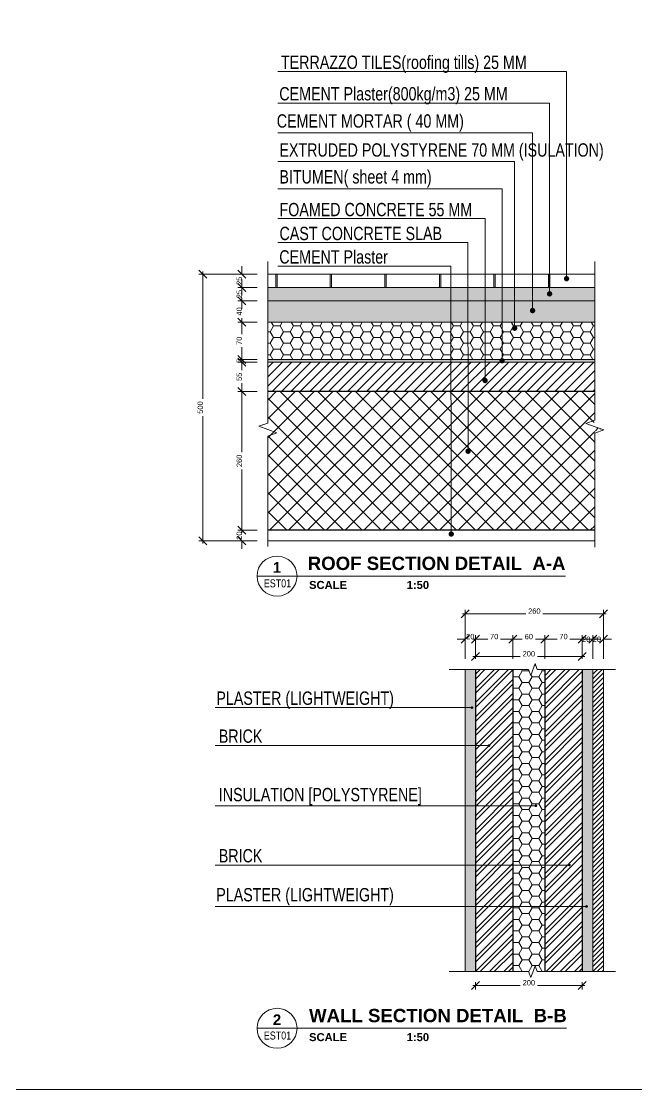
# Model space of a CAD drawing. Header units: millimetres. Extents: x -9083 to 924194, y -232449 to 321637.
# Drawn here: x 23534 to 35065, y -158510 to -138496 of the extents above; entities that cross this region are included whole.
import ezdxf
from ezdxf.enums import TextEntityAlignment as Align

# ---------------------------------------------------------------- set-up
doc = ezdxf.new("R2010")
doc.units = ezdxf.units.MM
doc.header["$LTSCALE"] = 400
doc.header["$MEASUREMENT"] = 0
doc.header["$PDMODE"] = 3
doc.layers.get('0').update_dxf_attribs({"lineweight": 0, "true_color": 0xff1414})
doc.layers.get('Defpoints').update_dxf_attribs({"color": 8, "lineweight": 5})
for name, color, linetype, lineweight in [('DETAILS DIMENSION', 15, 'Continuous', 5), ('FINISH', 3, 'Continuous', 9), ('GENERAL TEXT', 4, 'Continuous', 5), ('HATCH', 15, 'Continuous', 0), ('LEVELS', 251, 'Continuous', 5), ('REFER TILTLE 100', 7, 'Continuous', 5), ('TEXT DRAWING TITLE', 7, 'Continuous', 5), ('WALL PROPOSED', 255, 'Continuous', 30)]:
    doc.layers.add(name, color=color, linetype=linetype, lineweight=lineweight)
doc.styles.add('arial', font='arial.ttf', dxfattribs={"width": 0.8, "height": 2.2})
doc.styles.add('ARIAL-TITLE', font='arialbd.ttf')
doc.styles.add('asif', font='arial.ttf')
doc.styles.get("Standard").update_dxf_attribs({"font": 'GOTHIC.TTF', "height": 220})
doc.dimstyles.new('DETAILS DIMENSION', dxfattribs={"dimtxt": 100, "dimasz": 150, "dimexe": 75, "dimexo": 200, "dimgap": 50, "dimtad": 0, "dimdec": 0, "dimlfac": 0.1, "dimzin": 0, "dimdsep": 46, "dimtxsty": 'asif', "dimblk": 'OBLIQUE', "dimcen": 200, "dimdle": 50, "dimclrd": 181, "dimclre": 146, "dimclrt": 1, "dimadec": 0, "dimazin": 0, "dimtfac": 0.5, "dimtdec": 0, "dimtix": 1, "dimtofl": 0, "dimtmove": 2, "dimatfit": 2, "dimfxl": 100, "dimtvp": 0.5, "dimtolj": 1, "dimtzin": 0, "dimlwd": -1, "dimlwe": -1, "dimarcsym": 0})

# ---------------------------------------------------------------- blocks, each defined once
blk = doc.blocks.new('_Oblique')
at = {"color": 0, "linetype": 'ByBlock', "lineweight": -2}
blk.add_line((-0.5, -0.5), (0.5, 0.5), dxfattribs=at)
blk = doc.blocks.new('*D88')
at = {"layer": 'Defpoints', "color": 0, "transparency": 16777216}
for p in [(32045, -150073), (31850, -150640), (32045, -150640)]:
    blk.add_point(p, dxfattribs=at)
at = {"layer": 'DETAILS DIMENSION', "color": 181, "transparency": 16777216}
for p, q in [((31850, -150073), (31700, -150073)), ((32045, -150073), (32195, -150073))]:
    blk.add_line(p, q, dxfattribs=at)
at = {"layer": 'DETAILS DIMENSION', "color": 146, "transparency": 16777216}
for p, q in [((31850, -150440), (31850, -149998)), ((32045, -150440), (32045, -149998))]:
    blk.add_line(p, q, dxfattribs=at)
at = {"layer": 'DETAILS DIMENSION', "color": 181, "transparency": 16777216, "xscale": 150, "yscale": 150, "zscale": 150}
blk.add_blockref('_Oblique', (31850, -150073), dxfattribs=at)
at = {"layer": 'DETAILS DIMENSION', "color": 181, "transparency": 16777216, "xscale": 150, "yscale": 150, "zscale": 150, "rotation": 180}
blk.add_blockref('_Oblique', (32045, -150073), dxfattribs=at)
at = {"layer": 'DETAILS DIMENSION', "color": 1, "transparency": 16777216, "insert": (31948, -150022), "char_height": 100, "attachment_point": 5, "style": 'asif'}
blk.add_mtext('\\A1;20', dxfattribs=at)
blk = doc.blocks.new('*D89')
at = {"layer": 'Defpoints', "color": 0, "transparency": 16777216}
for p in [(34245, -150073), (34045, -150640), (34245, -150640)]:
    blk.add_point(p, dxfattribs=at)
at = {"layer": 'DETAILS DIMENSION', "color": 181, "transparency": 16777216}
for p, q in [((34045, -150073), (33895, -150073)), ((34245, -150073), (34395, -150073))]:
    blk.add_line(p, q, dxfattribs=at)
at = {"layer": 'DETAILS DIMENSION', "color": 146, "transparency": 16777216}
for p, q in [((34045, -150440), (34045, -149998)), ((34245, -150440), (34245, -149998))]:
    blk.add_line(p, q, dxfattribs=at)
at = {"layer": 'DETAILS DIMENSION', "color": 181, "transparency": 16777216, "xscale": 150, "yscale": 150, "zscale": 150}
blk.add_blockref('_Oblique', (34045, -150073), dxfattribs=at)
at = {"layer": 'DETAILS DIMENSION', "color": 181, "transparency": 16777216, "xscale": 150, "yscale": 150, "zscale": 150, "rotation": 180}
blk.add_blockref('_Oblique', (34245, -150073), dxfattribs=at)
at = {"layer": 'DETAILS DIMENSION', "color": 1, "transparency": 16777216, "insert": (34120, -150073), "char_height": 100, "attachment_point": 5, "style": 'asif'}
blk.add_mtext('\\A1;20', dxfattribs=at)
blk = doc.blocks.new('*D90')
at = {"layer": 'Defpoints', "color": 0, "transparency": 16777216}
for p in [(34445, -149597), (31850, -150640), (34445, -150640)]:
    blk.add_point(p, dxfattribs=at)
at = {"layer": 'DETAILS DIMENSION', "color": 181, "transparency": 16777216}
for p, q in [((31800, -149597), (32986, -149597)), ((34495, -149597), (33309, -149597))]:
    blk.add_line(p, q, dxfattribs=at)
at = {"layer": 'DETAILS DIMENSION', "color": 146, "transparency": 16777216}
for p, q in [((31850, -150440), (31850, -149522)), ((34445, -150440), (34445, -149522))]:
    blk.add_line(p, q, dxfattribs=at)
at = {"layer": 'DETAILS DIMENSION', "color": 181, "transparency": 16777216, "xscale": 150, "yscale": 150, "zscale": 150, "rotation": 180}
blk.add_blockref('_Oblique', (31850, -149597), dxfattribs=at)
at = {"layer": 'DETAILS DIMENSION', "color": 181, "transparency": 16777216, "xscale": 150, "yscale": 150, "zscale": 150}
blk.add_blockref('_Oblique', (34445, -149597), dxfattribs=at)
at = {"layer": 'DETAILS DIMENSION', "color": 1, "transparency": 16777216, "insert": (33148, -149546), "char_height": 100, "attachment_point": 5, "style": 'asif'}
blk.add_mtext('\\A1;260', dxfattribs=at)
blk = doc.blocks.new('*D91')
at = {"layer": 'Defpoints', "color": 0, "transparency": 16777216}
for p in [(32045, -150396), (32045, -150640), (34045, -150640)]:
    blk.add_point(p, dxfattribs=at)
at = {"layer": 'DETAILS DIMENSION', "color": 181, "transparency": 16777216}
for p, q in [((31995, -150396), (32884, -150396)), ((34095, -150396), (33206, -150396))]:
    blk.add_line(p, q, dxfattribs=at)
at = {"layer": 'DETAILS DIMENSION', "color": 146, "transparency": 16777216}
for p, q in [((32045, -150440), (32045, -150321)), ((34045, -150440), (34045, -150321))]:
    blk.add_line(p, q, dxfattribs=at)
at = {"layer": 'DETAILS DIMENSION', "color": 181, "transparency": 16777216, "xscale": 150, "yscale": 150, "zscale": 150, "rotation": 180}
blk.add_blockref('_Oblique', (32045, -150396), dxfattribs=at)
at = {"layer": 'DETAILS DIMENSION', "color": 181, "transparency": 16777216, "xscale": 150, "yscale": 150, "zscale": 150}
blk.add_blockref('_Oblique', (34045, -150396), dxfattribs=at)
at = {"layer": 'DETAILS DIMENSION', "color": 1, "transparency": 16777216, "insert": (33045, -150345), "char_height": 100, "attachment_point": 5, "style": 'asif'}
blk.add_mtext('\\A1;200', dxfattribs=at)
blk = doc.blocks.new('*D92')
at = {"layer": 'Defpoints', "color": 0, "transparency": 16777216}
for p in [(32045, -156299), (34045, -156299), (32045, -156559)]:
    blk.add_point(p, dxfattribs=at)
at = {"layer": 'DETAILS DIMENSION', "color": 146, "transparency": 16777216}
for p, q in [((32045, -156499), (32045, -156634)), ((34045, -156499), (34045, -156634))]:
    blk.add_line(p, q, dxfattribs=at)
at = {"layer": 'DETAILS DIMENSION', "color": 181, "transparency": 16777216}
for p, q in [((31995, -156559), (32884, -156559)), ((34095, -156559), (33206, -156559))]:
    blk.add_line(p, q, dxfattribs=at)
at = {"layer": 'DETAILS DIMENSION', "color": 181, "transparency": 16777216, "xscale": 150, "yscale": 150, "zscale": 150, "rotation": 180}
blk.add_blockref('_Oblique', (32045, -156559), dxfattribs=at)
at = {"layer": 'DETAILS DIMENSION', "color": 181, "transparency": 16777216, "xscale": 150, "yscale": 150, "zscale": 150}
blk.add_blockref('_Oblique', (34045, -156559), dxfattribs=at)
at = {"layer": 'DETAILS DIMENSION', "color": 1, "transparency": 16777216, "insert": (33045, -156508), "char_height": 100, "attachment_point": 5, "style": 'asif'}
blk.add_mtext('\\A1;200', dxfattribs=at)
blk = doc.blocks.new('*D93')
at = {"layer": 'Defpoints', "color": 0, "transparency": 16777216}
for p in [(33345, -150073), (33345, -150640), (34045, -150640)]:
    blk.add_point(p, dxfattribs=at)
at = {"layer": 'DETAILS DIMENSION', "color": 181, "transparency": 16777216}
for p, q in [((33295, -150073), (33574, -150073)), ((34095, -150073), (33816, -150073))]:
    blk.add_line(p, q, dxfattribs=at)
at = {"layer": 'DETAILS DIMENSION', "color": 146, "transparency": 16777216}
for p, q in [((33345, -150440), (33345, -149998)), ((34045, -150440), (34045, -149998))]:
    blk.add_line(p, q, dxfattribs=at)
at = {"layer": 'DETAILS DIMENSION', "color": 181, "transparency": 16777216, "xscale": 150, "yscale": 150, "zscale": 150, "rotation": 180}
blk.add_blockref('_Oblique', (33345, -150073), dxfattribs=at)
at = {"layer": 'DETAILS DIMENSION', "color": 181, "transparency": 16777216, "xscale": 150, "yscale": 150, "zscale": 150}
blk.add_blockref('_Oblique', (34045, -150073), dxfattribs=at)
at = {"layer": 'DETAILS DIMENSION', "color": 1, "transparency": 16777216, "insert": (33695, -150022), "char_height": 100, "attachment_point": 5, "style": 'asif'}
blk.add_mtext('\\A1;70', dxfattribs=at)
blk = doc.blocks.new('*D94')
at = {"layer": 'Defpoints', "color": 0, "transparency": 16777216}
for p in [(32745, -150073), (32745, -150640), (33345, -150640)]:
    blk.add_point(p, dxfattribs=at)
at = {"layer": 'DETAILS DIMENSION', "color": 181, "transparency": 16777216}
for p, q in [((32695, -150073), (32923, -150073)), ((33395, -150073), (33167, -150073))]:
    blk.add_line(p, q, dxfattribs=at)
at = {"layer": 'DETAILS DIMENSION', "color": 146, "transparency": 16777216}
for p, q in [((32745, -150440), (32745, -149998)), ((33345, -150440), (33345, -149998))]:
    blk.add_line(p, q, dxfattribs=at)
at = {"layer": 'DETAILS DIMENSION', "color": 181, "transparency": 16777216, "xscale": 150, "yscale": 150, "zscale": 150, "rotation": 180}
blk.add_blockref('_Oblique', (32745, -150073), dxfattribs=at)
at = {"layer": 'DETAILS DIMENSION', "color": 181, "transparency": 16777216, "xscale": 150, "yscale": 150, "zscale": 150}
blk.add_blockref('_Oblique', (33345, -150073), dxfattribs=at)
at = {"layer": 'DETAILS DIMENSION', "color": 1, "transparency": 16777216, "insert": (33045, -150022), "char_height": 100, "attachment_point": 5, "style": 'asif'}
blk.add_mtext('\\A1;60', dxfattribs=at)
blk = doc.blocks.new('*D95')
at = {"layer": 'Defpoints', "color": 0, "transparency": 16777216}
for p in [(32045, -150073), (32045, -150640), (32745, -150640)]:
    blk.add_point(p, dxfattribs=at)
at = {"layer": 'DETAILS DIMENSION', "color": 181, "transparency": 16777216}
for p, q in [((31995, -150073), (32274, -150073)), ((32795, -150073), (32516, -150073))]:
    blk.add_line(p, q, dxfattribs=at)
at = {"layer": 'DETAILS DIMENSION', "color": 146, "transparency": 16777216}
for p, q in [((32045, -150440), (32045, -149998)), ((32745, -150440), (32745, -149998))]:
    blk.add_line(p, q, dxfattribs=at)
at = {"layer": 'DETAILS DIMENSION', "color": 181, "transparency": 16777216, "xscale": 150, "yscale": 150, "zscale": 150, "rotation": 180}
blk.add_blockref('_Oblique', (32045, -150073), dxfattribs=at)
at = {"layer": 'DETAILS DIMENSION', "color": 181, "transparency": 16777216, "xscale": 150, "yscale": 150, "zscale": 150}
blk.add_blockref('_Oblique', (32745, -150073), dxfattribs=at)
at = {"layer": 'DETAILS DIMENSION', "color": 1, "transparency": 16777216, "insert": (32395, -150022), "char_height": 100, "attachment_point": 5, "style": 'asif'}
blk.add_mtext('\\A1;70', dxfattribs=at)
blk = doc.blocks.new('A-DETAIL-TITLE-100')
at = {"layer": 'TEXT DRAWING TITLE', "linetype": 'Continuous'}
blk.add_line((0, 0), (-1500, 0), dxfattribs=at)
blk.add_circle((-750, 0), 750, dxfattribs=at)
at = {"layer": 'TEXT DRAWING TITLE', "style": 'ARIAL-TITLE'}
for tag, p, height in [('TITLE1', (450, 937), 500), ('SCALE1', (450, -480), 300), ('SCALE2', (2479, -480), 300)]:
    blk.add_attdef(tag, p, '', height=height, dxfattribs=at)
at = {"layer": 'TEXT DRAWING TITLE', "linetype": 'Continuous', "style": 'ARIAL-TITLE'}
blk.add_attdef('DRWG-NO', text='', height=400, dxfattribs=at).set_placement((-751, 326), align=Align.MIDDLE)
at = {"layer": 'TEXT DRAWING TITLE', "color": 7, "style": 'ARIAL-TITLE'}
blk.add_attdef('TITLE2_001', (435, 228), '', height=500, dxfattribs=at)
at = {"layer": 'TEXT DRAWING TITLE', "linetype": 'Continuous', "style": 'arial', "width": 0.8}
blk.add_attdef('DRAWING-REF', text='', height=300, dxfattribs=at).set_placement((-735, -270), align=Align.MIDDLE)
blk = doc.blocks.new('*D96')
at = {"layer": 'Defpoints', "color": 0, "transparency": 16777216}
for p in [(28153, -143230), (27669, -143480), (28153, -143480)]:
    blk.add_point(p, dxfattribs=at)
at = {"layer": 'DETAILS DIMENSION', "color": 181, "transparency": 16777216}
for p, q in [((27669, -143230), (27669, -143080)), ((27669, -143480), (27669, -143630))]:
    blk.add_line(p, q, dxfattribs=at)
at = {"layer": 'DETAILS DIMENSION', "color": 146, "transparency": 16777216}
for p, q in [((27953, -143230), (27594, -143230)), ((27953, -143480), (27594, -143480))]:
    blk.add_line(p, q, dxfattribs=at)
at = {"layer": 'DETAILS DIMENSION', "color": 181, "transparency": 16777216, "xscale": 150, "yscale": 150, "zscale": 150}
for p, rotation in [((27669, -143230), 270), ((27669, -143480), 90)]:
    blk.add_blockref('_Oblique', p, dxfattribs=dict(at, rotation=rotation))
at = {"layer": 'DETAILS DIMENSION', "color": 1, "transparency": 16777216, "insert": (27618, -143355), "char_height": 100, "attachment_point": 5, "rotation": 90, "style": 'asif'}
blk.add_mtext('\\A1;25', dxfattribs=at)
blk = doc.blocks.new('*D97')
at = {"layer": 'Defpoints', "color": 0, "transparency": 16777216}
for p in [(28153, -143480), (27669, -143730), (28153, -143730)]:
    blk.add_point(p, dxfattribs=at)
at = {"layer": 'DETAILS DIMENSION', "color": 146, "transparency": 16777216}
for p, q in [((27953, -143480), (27594, -143480)), ((27953, -143730), (27594, -143730))]:
    blk.add_line(p, q, dxfattribs=at)
at = {"layer": 'DETAILS DIMENSION', "color": 181, "transparency": 16777216}
for p, q in [((27669, -143480), (27669, -143330)), ((27669, -143730), (27669, -143880))]:
    blk.add_line(p, q, dxfattribs=at)
at = {"layer": 'DETAILS DIMENSION', "color": 181, "transparency": 16777216, "xscale": 150, "yscale": 150, "zscale": 150}
for p, rotation in [((27669, -143480), 270), ((27669, -143730), 90)]:
    blk.add_blockref('_Oblique', p, dxfattribs=dict(at, rotation=rotation))
at = {"layer": 'DETAILS DIMENSION', "color": 1, "transparency": 16777216, "insert": (27618, -143605), "char_height": 100, "attachment_point": 5, "rotation": 90, "style": 'asif'}
blk.add_mtext('\\A1;25', dxfattribs=at)
blk = doc.blocks.new('*D98')
at = {"layer": 'Defpoints', "color": 0, "transparency": 16777216}
for p in [(28153, -143730), (27669, -144130), (28153, -144130)]:
    blk.add_point(p, dxfattribs=at)
at = {"layer": 'DETAILS DIMENSION', "color": 181, "transparency": 16777216}
for p, q in [((27669, -143680), (27669, -143807)), ((27669, -144180), (27669, -144054))]:
    blk.add_line(p, q, dxfattribs=at)
at = {"layer": 'DETAILS DIMENSION', "color": 146, "transparency": 16777216}
for p, q in [((27953, -143730), (27594, -143730)), ((27953, -144130), (27594, -144130))]:
    blk.add_line(p, q, dxfattribs=at)
at = {"layer": 'DETAILS DIMENSION', "color": 181, "transparency": 16777216, "xscale": 150, "yscale": 150, "zscale": 150}
for p, rotation in [((27669, -143730), 90), ((27669, -144130), 270)]:
    blk.add_blockref('_Oblique', p, dxfattribs=dict(at, rotation=rotation))
at = {"layer": 'DETAILS DIMENSION', "color": 1, "transparency": 16777216, "insert": (27618, -143930), "char_height": 100, "attachment_point": 5, "rotation": 90, "style": 'asif'}
blk.add_mtext('\\A1;40', dxfattribs=at)
blk = doc.blocks.new('*D99')
at = {"layer": 'Defpoints', "color": 0, "transparency": 16777216}
for p in [(28153, -144130), (27669, -144830), (28153, -144830)]:
    blk.add_point(p, dxfattribs=at)
at = {"layer": 'DETAILS DIMENSION', "color": 181, "transparency": 16777216}
for p, q in [((27669, -144080), (27669, -144359)), ((27669, -144880), (27669, -144601))]:
    blk.add_line(p, q, dxfattribs=at)
at = {"layer": 'DETAILS DIMENSION', "color": 146, "transparency": 16777216}
for p, q in [((27953, -144130), (27594, -144130)), ((27953, -144830), (27594, -144830))]:
    blk.add_line(p, q, dxfattribs=at)
at = {"layer": 'DETAILS DIMENSION', "color": 181, "transparency": 16777216, "xscale": 150, "yscale": 150, "zscale": 150}
for p, rotation in [((27669, -144130), 90), ((27669, -144830), 270)]:
    blk.add_blockref('_Oblique', p, dxfattribs=dict(at, rotation=rotation))
at = {"layer": 'DETAILS DIMENSION', "color": 1, "transparency": 16777216, "insert": (27618, -144480), "char_height": 100, "attachment_point": 5, "rotation": 90, "style": 'asif'}
blk.add_mtext('\\A1;70', dxfattribs=at)
blk = doc.blocks.new('*D100')
at = {"layer": 'Defpoints', "color": 0, "transparency": 16777216}
for p in [(27669, -144880), (28153, -144830), (28153, -144880)]:
    blk.add_point(p, dxfattribs=at)
at = {"layer": 'DETAILS DIMENSION', "color": 181, "transparency": 16777216}
for p, q in [((27669, -144830), (27669, -144680)), ((27669, -144880), (27669, -145030))]:
    blk.add_line(p, q, dxfattribs=at)
at = {"layer": 'DETAILS DIMENSION', "color": 146, "transparency": 16777216}
for p, q in [((27953, -144830), (27594, -144830)), ((27953, -144880), (27594, -144880))]:
    blk.add_line(p, q, dxfattribs=at)
at = {"layer": 'DETAILS DIMENSION', "color": 181, "transparency": 16777216, "xscale": 150, "yscale": 150, "zscale": 150}
for p, rotation in [((27669, -144830), 270), ((27669, -144880), 90)]:
    blk.add_blockref('_Oblique', p, dxfattribs=dict(at, rotation=rotation))
at = {"layer": 'DETAILS DIMENSION', "color": 1, "transparency": 16777216, "insert": (27618, -144855), "char_height": 100, "attachment_point": 5, "rotation": 90, "style": 'asif'}
blk.add_mtext('\\A1;5', dxfattribs=at)
blk = doc.blocks.new('*D101')
at = {"layer": 'Defpoints', "color": 0, "transparency": 16777216}
for p in [(28153, -144880), (27669, -145430), (28153, -145430)]:
    blk.add_point(p, dxfattribs=at)
at = {"layer": 'DETAILS DIMENSION', "color": 146, "transparency": 16777216}
for p, q in [((27953, -144880), (27594, -144880)), ((27953, -145430), (27594, -145430))]:
    blk.add_line(p, q, dxfattribs=at)
at = {"layer": 'DETAILS DIMENSION', "color": 181, "transparency": 16777216}
for p, q in [((27669, -144830), (27669, -145033)), ((27669, -145480), (27669, -145277))]:
    blk.add_line(p, q, dxfattribs=at)
at = {"layer": 'DETAILS DIMENSION', "color": 181, "transparency": 16777216, "xscale": 150, "yscale": 150, "zscale": 150}
for p, rotation in [((27669, -144880), 90), ((27669, -145430), 270)]:
    blk.add_blockref('_Oblique', p, dxfattribs=dict(at, rotation=rotation))
at = {"layer": 'DETAILS DIMENSION', "color": 1, "transparency": 16777216, "insert": (27618, -145155), "char_height": 100, "attachment_point": 5, "rotation": 90, "style": 'asif'}
blk.add_mtext('\\A1;55', dxfattribs=at)
blk = doc.blocks.new('*D102')
at = {"layer": 'Defpoints', "color": 0, "transparency": 16777216}
for p in [(28153, -145430), (27669, -148030), (28153, -148030)]:
    blk.add_point(p, dxfattribs=at)
at = {"layer": 'DETAILS DIMENSION', "color": 146, "transparency": 16777216}
for p, q in [((27953, -145430), (27594, -145430)), ((27953, -148030), (27594, -148030))]:
    blk.add_line(p, q, dxfattribs=at)
at = {"layer": 'DETAILS DIMENSION', "color": 181, "transparency": 16777216}
for p, q in [((27669, -145380), (27669, -146569)), ((27669, -148080), (27669, -146892))]:
    blk.add_line(p, q, dxfattribs=at)
at = {"layer": 'DETAILS DIMENSION', "color": 181, "transparency": 16777216, "xscale": 150, "yscale": 150, "zscale": 150}
for p, rotation in [((27669, -145430), 90), ((27669, -148030), 270)]:
    blk.add_blockref('_Oblique', p, dxfattribs=dict(at, rotation=rotation))
at = {"layer": 'DETAILS DIMENSION', "color": 1, "transparency": 16777216, "insert": (27618, -146730), "char_height": 100, "attachment_point": 5, "rotation": 90, "style": 'asif'}
blk.add_mtext('\\A1;260', dxfattribs=at)
blk = doc.blocks.new('*D103')
at = {"layer": 'Defpoints', "color": 0, "transparency": 16777216}
for p in [(28153, -148030), (27669, -148230), (28153, -148230)]:
    blk.add_point(p, dxfattribs=at)
at = {"layer": 'DETAILS DIMENSION', "color": 181, "transparency": 16777216}
for p, q in [((27669, -148030), (27669, -147880)), ((27669, -148230), (27669, -148380))]:
    blk.add_line(p, q, dxfattribs=at)
at = {"layer": 'DETAILS DIMENSION', "color": 146, "transparency": 16777216}
for p, q in [((27953, -148030), (27594, -148030)), ((27953, -148230), (27594, -148230))]:
    blk.add_line(p, q, dxfattribs=at)
at = {"layer": 'DETAILS DIMENSION', "color": 181, "transparency": 16777216, "xscale": 150, "yscale": 150, "zscale": 150}
for p, rotation in [((27669, -148030), 270), ((27669, -148230), 90)]:
    blk.add_blockref('_Oblique', p, dxfattribs=dict(at, rotation=rotation))
at = {"layer": 'DETAILS DIMENSION', "color": 1, "transparency": 16777216, "insert": (27618, -148130), "char_height": 100, "attachment_point": 5, "rotation": 90, "style": 'asif'}
blk.add_mtext('\\A1;20', dxfattribs=at)
blk = doc.blocks.new('*D104')
at = {"layer": 'Defpoints', "color": 0, "transparency": 16777216}
for p in [(28153, -143230), (26938, -148230), (28153, -148230)]:
    blk.add_point(p, dxfattribs=at)
at = {"layer": 'DETAILS DIMENSION', "color": 146, "transparency": 16777216}
for p, q in [((27953, -143230), (26863, -143230)), ((27953, -148230), (26863, -148230))]:
    blk.add_line(p, q, dxfattribs=at)
at = {"layer": 'DETAILS DIMENSION', "color": 181, "transparency": 16777216}
for p, q in [((26938, -143180), (26938, -145570)), ((26938, -148280), (26938, -145891))]:
    blk.add_line(p, q, dxfattribs=at)
at = {"layer": 'DETAILS DIMENSION', "color": 181, "transparency": 16777216, "xscale": 150, "yscale": 150, "zscale": 150}
for p, rotation in [((26938, -143230), 90), ((26938, -148230), 270)]:
    blk.add_blockref('_Oblique', p, dxfattribs=dict(at, rotation=rotation))
at = {"layer": 'DETAILS DIMENSION', "color": 1, "transparency": 16777216, "insert": (26887, -145730), "char_height": 100, "attachment_point": 5, "rotation": 90, "style": 'asif'}
blk.add_mtext('\\A1;500', dxfattribs=at)
blk = doc.blocks.new('*D105')
at = {"layer": 'Defpoints', "color": 0, "transparency": 16777216}
for p in [(34445, -150073), (34245, -150640), (34445, -150640)]:
    blk.add_point(p, dxfattribs=at)
at = {"layer": 'DETAILS DIMENSION', "color": 181, "transparency": 16777216}
for p, q in [((34245, -150073), (34095, -150073)), ((34445, -150073), (34595, -150073))]:
    blk.add_line(p, q, dxfattribs=at)
at = {"layer": 'DETAILS DIMENSION', "color": 146, "transparency": 16777216}
for p, q in [((34245, -150440), (34245, -149998)), ((34445, -150440), (34445, -149998))]:
    blk.add_line(p, q, dxfattribs=at)
at = {"layer": 'DETAILS DIMENSION', "color": 181, "transparency": 16777216, "xscale": 150, "yscale": 150, "zscale": 150}
blk.add_blockref('_Oblique', (34245, -150073), dxfattribs=at)
at = {"layer": 'DETAILS DIMENSION', "color": 181, "transparency": 16777216, "xscale": 150, "yscale": 150, "zscale": 150, "rotation": 180}
blk.add_blockref('_Oblique', (34445, -150073), dxfattribs=at)
at = {"layer": 'DETAILS DIMENSION', "color": 1, "transparency": 16777216, "insert": (34320, -150073), "char_height": 100, "attachment_point": 5, "style": 'asif'}
blk.add_mtext('\\A1;20', dxfattribs=at)

msp = doc.modelspace()

# ---------------------------------------------------------------- hatches: boundary and pattern name
at = {"layer": 'HATCH'}
h = msp.add_hatch(dxfattribs=at)
h.set_pattern_fill('AR-CONC', color=256, scale=30, style=0)
h.set_pattern_definition([(50, (1281693.9, 85935.04), (215.178055, -18.82564), [22.5, -247.5]), (355, (1281693.9, 85935.04), (-41.6254, 225.65764), [18, -198]), (100.451444, (1281711.84, 85933.47), (173.552654, 206.831997), [19.122058, -210.342634]), (46.1842, (1281693.9, 85995.04), (320.1724, -49.655784), [33.75, -371.25]), (96.635635, (1281720.6, 85990.9), (280.39858, 292.23558), [28.6831, -315.51413]), (351.184164, (1281693.9, 85995.04), (280.39858, 292.23558), [27, -297]), (21, (1281723.9, 85980.04), (179.072116, -120.785667), [22.5, -247.5]), (326, (1281723.9, 85980.04), (72.9946, 217.545014), [18, -198]), (71.451445, (1281738.83, 85969.97), (252.066713, 96.759346), [19.122057, -210.342634]), (37.5, (1281693.905, 85935.04), (3.6479566, 99.868156), [0, -195.6, 0, -201, 0, -198.75]), (7.5, (1281693.9, 85935.04), (78.920861, 118.323514), [0, -114.6, 0, -191.1, 0, -75.75]), (327.5, (1281627.005, 85935.04), (160.146731, -6.7664615), [0, -75, 0, -234, 0, -310.5]), (317.5, (1281597, 85935.04), (174.955851, 30.031495), [0, -97.5, 0, -155.4, 0, -220.5])])
h.paths.add_polyline_path([(28152.67502, -143480.38596), (28152.67502, -143730.38596), (34282.23646, -143730.38596), (34282.23646, -143480.38596)])
h = msp.add_hatch(dxfattribs=at)
h.set_pattern_fill('AR-SAND', color=256, scale=50)
h.set_pattern_definition([(37.5, (1281693.905, 85935.04), (-3.149668, 96.3411885), [0, -76, 0, -85, 0, -81.25]), (7.5, (1281693.9, 85935.04), (88.488835, 141.107303), [0, -41, 0, -68.5, 0, -26.25]), (327.5, (1281632.405, 85935.04), (155.707093, 0.2829527), [0, -25, 0, -90, 0, -117.5]), (317.5, (1281632.4, 85935.04), (150.30633, 43.883778), [0, -12.5, 0, -59, 0, -67.5])])
h.paths.add_polyline_path([(34282.23646, -144130.38596), (28152.67502, -144130.38596), (28152.67502, -143730.38596), (34282.23646, -143730.38596)])
h = msp.add_hatch(dxfattribs=at)
h.set_pattern_fill('HONEY', color=256, scale=1000)
h.set_pattern_definition([(0, (1281693.9, 85835.04), (187.5, 108.2531755), [125, -250]), (120, (1281693.9, 85835.04), (-187.5, 108.2531755), [125, -250]), (60, (1281693.9, 85835.04), (4e-14, 216.506351), [-250, 125])])
h.paths.add_polyline_path([(34282.23646, -144130.38596), (28152.67502, -144130.38596), (28152.67502, -144830.38596), (34282.23646, -144830.38596)])
h = msp.add_hatch(color=256, dxfattribs=at)
h.dxf.hatch_style = 1
h.paths.add_polyline_path([(34282.23646, -144880.38596), (28152.67502, -144880.38596), (28152.67502, -144830.38596), (34282.23646, -144830.38596)])
h = msp.add_hatch(dxfattribs=at)
h.set_pattern_fill('ANSI31', color=256, scale=1000)
h.set_pattern_definition([(45, (1281693.9, 85025.04), (-88.388348, 88.388348), [])])
h.paths.add_polyline_path([(34282.23646, -145430.38596), (28152.67502, -145430.38596), (28152.67502, -144880.38596), (34282.23646, -144880.38596)])
h = msp.add_hatch(dxfattribs=at)
h.set_pattern_fill('ANSI37', color=256, scale=2000, style=0)
h.set_pattern_definition([(45, (1281693.9, 85475.04), (-176.776695, 176.776695), []), (135, (1281693.9, 85475.04), (-176.776695, -176.776695), [])])
h.paths.add_polyline_path([(28152.67502, -145430.38596), (28152.67502, -146009.13596), (28041.05875, -146049.76096), (28264.29129, -146131.01096), (28152.67502, -146171.63596), (28152.67502, -148030.38596), (34282.23646, -148030.38596), (34282.23646, -146171.63596), (34393.85273, -146131.01096), (34170.62019, -146049.76096), (34282.23646, -146009.13596), (34282.23646, -145430.38596)])
h = msp.add_hatch(dxfattribs=at)
h.set_pattern_fill('AR-CONC', color=256, scale=30)
h.set_pattern_definition([(50, (1776.37, -78098.62), (215.17805, -18.82564), [22.5, -247.5]), (355, (1776.37, -78098.62), (-41.6254, 225.65764), [18, -198]), (100.45144, (1794.3, -78100.19), (173.55265, 206.832), [19.12206, -210.34263]), (46.1842, (1776.37, -78038.62), (320.1724, -49.6558), [33.75, -371.25]), (96.63564, (1803.05, -78042.76), (280.3986, 292.2356), [28.6831, -315.5141]), (351.18416, (1776.37, -78038.62), (280.3986, 292.2356), [27, -297]), (21, (1806.37, -78053.62), (179.0721, -120.78567), [22.5, -247.5]), (326, (1806.37, -78053.62), (72.9946, 217.545), [18, -198]), (71.45144, (1821.3, -78063.69), (252.0667, 96.75935), [19.12206, -210.34263]), (37.5, (1776.37, -78098.62), (3.64796, 99.868156), [0, -195.6, 0, -201, 0, -198.75]), (7.5, (1776.37, -78098.62), (78.92086, 118.32351), [0, -114.6, 0, -191.1, 0, -75.75]), (327.5, (1709.47, -78098.62), (160.14673, -6.76646), [0, -75, 0, -234, 0, -310.5]), (317.5, (1679.47, -78098.62), (174.95585, 30.0315), [0, -97.5, 0, -155.4, 0, -220.5])])
h.paths.add_polyline_path([(32045.02716, -150639.97171), (31850.02716, -150639.97171), (31850.02716, -156299.22109), (32045.02716, -156299.22109)])
h = msp.add_hatch(dxfattribs=at)
h.set_pattern_fill('ANSI32', color=256, scale=500)
h.set_pattern_definition([(45, (1526.37, -78098.62), (-132.58252, 132.58252), []), (45, (1614.76, -78098.62), (-132.58252, 132.58252), [])])
h.paths.add_polyline_path([(32745.02716, -150639.97171), (32045.02716, -150639.97171), (32045.02716, -156299.22109), (32745.02716, -156299.22109)])
h.paths.add_polyline_path([(34045.02716, -150641.53876), (33345.02716, -150639.97171), (33345.02716, -156299.22109), (34045.02716, -156297.65405)])
at = {"layer": 'HATCH', "linetype": 'Continuous'}
h = msp.add_hatch(dxfattribs=at)
h.set_pattern_fill('HONEY', color=256, scale=1000)
h.set_pattern_definition([(0, (1282232.26, 55123.55), (187.5, 108.2531755), [125, -250]), (120, (1282232.26, 55123.55), (-187.5, 108.2531755), [125, -250]), (60, (1282232.26, 55123.55), (4e-14, 216.506351), [-250, 125])])
edge = h.paths.add_edge_path()
edge.add_line((33345.02716, -150639.97171), (33201.27716, -150639.97171))
edge.add_line((33201.27716, -150639.97171), (33160.65216, -150528.35544))
edge.add_line((33160.65216, -150528.35544), (33079.40216, -150751.58798))
edge.add_line((33079.40216, -150751.58798), (33038.77716, -150639.97171))
edge.add_line((33038.77716, -150639.97171), (32745.02716, -150639.97171))
edge.add_line((32745.02716, -150639.97171), (32745.02716, -153628.04418))
edge.add_line((32745.02716, -153628.04418), (33135.01112, -153628.04418))
edge.add_arc((33147.51112, -153628.04418), 12.5, 0, 180, ccw=False)
edge.add_arc((33147.51112, -153628.04418), 12.5, -180, 0, ccw=False)
edge.add_line((33135.01112, -153628.04418), (32745.02716, -153628.04418))
edge.add_line((32745.02716, -153628.04418), (32745.02716, -156299.22109))
edge.add_line((32745.02716, -156299.22109), (33345.02716, -156299.22109))
edge.add_line((33345.02716, -156299.22109), (33345.02716, -150639.97171))
at = {"layer": 'HATCH'}
h = msp.add_hatch(dxfattribs=at)
h.set_pattern_fill('AR-CONC', color=256, scale=30)
h.set_pattern_definition([(50, (1281832.26, 55123.55), (215.178055, -18.82564), [22.5, -247.5]), (355, (1281832.26, 55123.55), (-41.6254, 225.65764), [18, -198]), (100.451444, (1281850.19, 55121.99), (173.552654, 206.831997), [19.122058, -210.342634]), (46.1842, (1281832.26, 55183.55), (320.1724, -49.655784), [33.75, -371.25]), (96.635635, (1281858.94, 55179.42), (280.39858, 292.23558), [28.6831, -315.51413]), (351.184164, (1281832.26, 55183.55), (280.39858, 292.23558), [27, -297]), (21, (1281862.26, 55168.55), (179.072116, -120.785667), [22.5, -247.5]), (326, (1281862.26, 55168.55), (72.9946, 217.545014), [18, -198]), (71.451445, (1281877.18, 55158.49), (252.066713, 96.759346), [19.122057, -210.342634]), (37.5, (1281832.26, 55123.555), (3.6479566, 99.868156), [0, -195.6, 0, -201, 0, -198.75]), (7.5, (1281832.26, 55123.55), (78.920861, 118.323514), [0, -114.6, 0, -191.1, 0, -75.75]), (327.5, (1281765.36, 55123.555), (160.146731, -6.7664615), [0, -75, 0, -234, 0, -310.5]), (317.5, (1281735.36, 55123.55), (174.955851, 30.031495), [0, -97.5, 0, -155.4, 0, -220.5])])
h.paths.add_polyline_path([(34245.02716, -150639.97171), (34045.02716, -150639.97171), (34045.02716, -156299.22109), (34245.02716, -156299.22109)])
h = msp.add_hatch(dxfattribs=at)
h.set_pattern_fill('ANSI31', color=256, scale=500)
h.set_pattern_definition([(45, (-4939.17, -78098.62), (-44.194174, 44.194174), [])])
h.paths.add_polyline_path([(34445.02716, -150639.97171), (34245.02716, -150639.97171), (34245.02716, -156299.22109), (34445.02716, -156299.22109)])

# ---------------------------------------------------------------- linework, layer by layer
at = {"layer": 'Defpoints'}
msp.add_lwpolyline([(900, -118224.60837), (46596.80779, -118224.60837), (46596.80779, -158509.95437), (900, -158509.95437)], close=True, dxfattribs=at)
at = {"layer": 'FINISH', "ltscale": 20}
for p, q in [((28152.67502, -143230.38596), (34282.23646, -143230.38596)), ((28300.62887, -143230.38596), (28300.62887, -143480.38596)), ((28325.62887, -143230.38596), (28325.62887, -143480.38596)), ((29323.38948, -143230.38596), (29323.38948, -143480.38596)), ((29348.38948, -143230.38596), (29348.38948, -143480.38596)), ((30346.15009, -143230.38596), (30346.15009, -143480.38596)), ((30371.15009, -143230.38596), (30371.15009, -143480.38596)), ((31368.9107, -143230.38596), (31368.9107, -143480.38596)), ((31393.9107, -143230.38596), (31393.9107, -143480.38596)), ((32391.67131, -143230.38596), (32391.67131, -143480.38596)), ((32416.67131, -143230.38596), (32416.67131, -143480.38596)), ((33414.43192, -143230.38596), (33414.43192, -143480.38596)), ((33439.43192, -143230.38596), (33439.43192, -143480.38596)), ((28152.67502, -143480.38596), (34282.23646, -143480.38596)), ((34282.23646, -143730.38596), (28152.67502, -143730.38596)), ((34282.23646, -144130.38596), (28152.67502, -144130.38596)), ((34282.23646, -144830.38596), (28152.67502, -144830.38596)), ((34282.23646, -144880.38596), (28152.67502, -144880.38596)), ((34282.23646, -148230.38596), (28152.67502, -148230.38596)), ((31850.02716, -150639.97171), (31850.02716, -156299.22109)), ((34245.02716, -150639.97171), (34245.02716, -156299.22109)), ((34445.02716, -150639.97171), (34445.02716, -156299.22109))]:
    msp.add_line(p, q, dxfattribs=at)
at = {"layer": 'GENERAL TEXT'}
for p, q in [((33752.3528, -139437.78116), (28342.7473, -139437.78116)), ((33752.3528, -143316.52483), (33752.3528, -139437.78116)), ((33433.72336, -140027.67403), (28342.7473, -140027.67403)), ((33433.72336, -143600.89978), (33433.72336, -140027.67403)), ((33115.09391, -140584.79489), (28342.7473, -140584.79489)), ((33115.09391, -143914.23193), (33115.09391, -140584.79489)), ((32778.63924, -141123.76053), (28342.7473, -141123.76053)), ((32778.63924, -144245.09295), (32778.63924, -141123.76053)), ((32543.93455, -141631.35326), (28342.7473, -141631.35326)), ((32543.93455, -144855.05879), (32543.93455, -141631.35326)), ((32225.30511, -142188.47411), (28342.7473, -142188.47411)), ((32225.30511, -145224.9527), (32225.30511, -142188.47411)), ((31901.9276, -142636.44141), (28342.7473, -142636.44141)), ((31906.67566, -146545.88826), (31901.9276, -142636.44141)), ((31585.8514, -143084.4087), (28342.7473, -143084.4087)), ((31590.4343, -148097.23191), (31585.8514, -143084.4087)), ((31979.70062, -151351.75768), (27164.70306, -151351.75768)), ((32299.89627, -152063.0541), (27164.70306, -152063.0541)), ((33177.83072, -153191.18292), (27164.70306, -153191.18292)), ((33803.84936, -154303.51546), (27164.70306, -154303.51546)), ((34127.06839, -155077.76475), (27164.70306, -155077.76475))]:
    msp.add_line(p, q, dxfattribs=at)
for points, const_width in [([(33727.3528, -143316.52483, 1), (33777.3528, -143316.52483, 1)], 50), ([(33408.72336, -143600.89978, 1), (33458.72336, -143600.89978, 1)], 50), ([(33090.09391, -143914.23193, 1), (33140.09391, -143914.23193, 1)], 50), ([(32753.63924, -144245.09295, 1), (32803.63924, -144245.09295, 1)], 50), ([(32518.93455, -144855.05879, 1), (32568.93455, -144855.05879, 1)], 50), ([(32200.30511, -145224.9527, 1), (32250.30511, -145224.9527, 1)], 50), ([(31881.69544, -146549.10943, 1), (31931.69544, -146549.10943, 1)], 50), ([(31565.45407, -148100.45309, 1), (31615.45407, -148100.45309, 1)], 50), ([(31967.20062, -151351.75768, 1), (31992.20062, -151351.75768, 1)], 25), ([(32287.39627, -152063.0541, 1), (32312.39627, -152063.0541, 1)], 25), ([(33165.33072, -153191.18292, 1), (33190.33072, -153191.18292, 1)], 25), ([(33791.34936, -154303.51546, 1), (33816.34936, -154303.51546, 1)], 25), ([(34114.56839, -155077.76475, 1), (34139.56839, -155077.76475, 1)], 25)]:
    msp.add_lwpolyline(points, format="xyb", close=True, dxfattribs=dict(at, const_width=const_width))
at = {"layer": 'LEVELS', "ltscale": 800}
for points in [[(28152.67502, -142991.94957), (28152.67502, -146021.58146), (27985.25062, -146082.51896), (28320.09943, -146204.39396), (28152.67502, -146265.33146), (28152.67502, -148336.60073)], [(34282.23646, -142991.94957), (34282.23646, -145968.51096), (34114.81206, -146029.44846), (34449.66087, -146151.32346), (34282.23646, -146212.26096), (34282.23646, -148348.9858)], [(31550.99628, -150639.97171), (33038.77716, -150639.97171), (33079.40216, -150751.58798), (33160.65216, -150528.35544), (33201.27716, -150639.97171), (34671.30773, -150639.97171)], [(31550.99628, -156299.22109), (33038.77716, -156299.22109), (33079.40216, -156410.83736), (33160.65216, -156187.60482), (33201.27716, -156299.22109), (34671.30773, -156299.22109)]]:
    msp.add_lwpolyline(points, dxfattribs=at)
at = {"layer": 'TEXT DRAWING TITLE', "linetype": 'Continuous'}
for p, q in [((28701.25753, -148889.00036), (33730.46015, -148889.00036)), ((28701.25753, -157361.10071), (33751.88497, -157361.10071))]:
    msp.add_line(p, q, dxfattribs=at)
at = {"layer": 'WALL PROPOSED'}
for p, q in [((34282.23646, -145430.38596), (28152.67502, -145430.38596)), ((34282.23646, -148030.38596), (28152.67502, -148030.38596)), ((32045.02716, -150639.97171), (32045.02716, -156299.22109)), ((32745.02716, -150639.97171), (32745.02716, -156299.22109)), ((33345.02716, -150639.97171), (33345.02716, -156299.22109)), ((34045.02716, -150639.97171), (34045.02716, -156299.22109))]:
    msp.add_line(p, q, dxfattribs=at)

# ---------------------------------------------------------------- block references
at = {"layer": 'TEXT DRAWING TITLE'}
ref = msp.add_blockref('A-DETAIL-TITLE-100', (28701.25753, -148889.00036), dxfattribs=dict(at, xscale=0.5, yscale=0.5, zscale=0.5))
ref.add_attrib('TITLE2_001', 'ROOF SECTION DETAIL  A-A', (28900.67772, -148774.76366), dxfattribs={"layer": 'REFER TILTLE 100', "color": 7, "height": 250, "style": 'ARIAL-TITLE'})
ref.add_attrib('DRWG-NO', '1', dxfattribs={"layer": 'REFER TILTLE 100', "linetype": 'Continuous', "height": 200, "style": 'ARIAL-TITLE'}).set_placement((28325.70691, -148726.24615), align=Align.MIDDLE)
ref.add_attrib('DRAWING-REF', 'EST01', dxfattribs={"layer": 'REFER TILTLE 100', "linetype": 'Continuous', "height": 150, "style": 'arial', "width": 0.8}).set_placement((28333.95819, -149023.93283), align=Align.MIDDLE)
ref.add_attrib('SCALE1', 'SCALE', (28926.25753, -149129.24837), dxfattribs={"layer": 'REFER TILTLE 100', "height": 150, "style": 'ARIAL-TITLE'})
ref.add_attrib('SCALE2', '              1:50', (29940.75753, -149129.24837), dxfattribs={"layer": 'REFER TILTLE 100', "height": 150, "style": 'ARIAL-TITLE'})
ref = msp.add_blockref('A-DETAIL-TITLE-100', (28701.25753, -157361.10071), dxfattribs=dict(at, xscale=0.5, yscale=0.5, zscale=0.5))
ref.add_attrib('TITLE2_001', 'WALL SECTION DETAIL  B-B', (28925.06381, -157246.86401), dxfattribs={"layer": 'REFER TILTLE 100', "color": 7, "height": 250, "style": 'ARIAL-TITLE'})
ref.add_attrib('DRWG-NO', '2', dxfattribs={"layer": 'REFER TILTLE 100', "linetype": 'Continuous', "height": 200, "style": 'ARIAL-TITLE'}).set_placement((28325.70691, -157198.3465), align=Align.MIDDLE)
ref.add_attrib('DRAWING-REF', 'EST01', dxfattribs={"layer": 'REFER TILTLE 100', "linetype": 'Continuous', "height": 150, "style": 'arial', "width": 0.8}).set_placement((28333.95819, -157496.03318), align=Align.MIDDLE)
ref.add_attrib('SCALE1', 'SCALE', (28926.25753, -157601.34872), dxfattribs={"layer": 'REFER TILTLE 100', "height": 150, "style": 'ARIAL-TITLE'})
ref.add_attrib('SCALE2', '              1:50', (29940.75753, -157601.34872), dxfattribs={"layer": 'REFER TILTLE 100', "height": 150, "style": 'ARIAL-TITLE'})

# ---------------------------------------------------------------- texts
at = {"layer": 'GENERAL TEXT', "width": 0.8}
for s, p in [(' TERRAZZO TILES(roofing tills) 25 MM', (28324.61633, -139386.78116)), ('CEMENT Plaster(800kg/m3) 25 MM', (28368.10782, -139976.67403)), (' CEMENT MORTAR ( 40 MM) ', (28246.5198, -140486.88223)), ('EXTRUDED POLYSTYRENE 70 MM (ISULATION) ', (28370.29427, -141030.37123)), ('BITUMEN( sheet 4 mm) ', (28370.29427, -141533.44059)), ('FOAMED CONCRETE 55 MM ', (28371.98082, -142146.54012)), ('CAST CONCRETE SLAB ', (28371.98082, -142594.50742)), ('CEMENT Plaster', (28368.10782, -143033.4087)), (' PLASTER (LIGHTWEIGHT)', (27114.07972, -151300.75768)), ('BRICK', (27234.18563, -152012.0541)), ('INSULATION [POLYSTYRENE] ', (27234.18563, -153107.30413)), ('BRICK', (27234.18563, -154252.51546)), (' PLASTER (LIGHTWEIGHT)', (27112.35528, -154982.81442))]:
    msp.add_text(s, height=250, dxfattribs=at).set_placement(p)

# ---------------------------------------------------------------- dimensions: what is measured, and where the dimension line sits
at = {"layer": 'DETAILS DIMENSION'}
for p1, p2, distance, picture, middle in [((28152.67502, -143230.38596), (28152.67502, -143480.38596), -483.36018, '*D96', (27618.25755, -143355.38596)), ((31850.0271589257, -150639.9717110665), (34445.0271589255, -150639.9717111246), 1042.9667403786, '*D90', (33147.5271589256, -149545.9476719738))]:
    dim = msp.add_aligned_dim(p1=p1, p2=p2, distance=distance, dimstyle='DETAILS DIMENSION', dxfattribs=at)
    dim.commit()
    dim.dimension.update_dxf_attribs({"geometry": picture, "text_midpoint": middle})
for base, p1, p2, angle, picture, middle in [((26938.10626, -148230.38596), (28152.67502, -143230.38596), (28152.67502, -148230.38596), 90, '*D104', (26887.04896, -145730.38596)), ((27669.31484, -143730.38596), (28152.67502, -143480.38596), (28152.67502, -143730.38596), 90, '*D97', (27618.25755, -143605.38596)), ((27669.31484, -144130.38596), (28152.67502, -143730.38596), (28152.67502, -144130.38596), 90, '*D98', (27618.25755, -143930.38596)), ((27669.31484, -144830.38596), (28152.67502, -144130.38596), (28152.67502, -144830.38596), 90, '*D99', (27618.25755, -144480.38596)), ((27669.31484, -144880.38596), (28152.67502, -144830.38596), (28152.67502, -144880.38596), 90, '*D100', (27618.46218, -144855.38596)), ((27669.31484, -145430.38596), (28152.67502, -144880.38596), (28152.67502, -145430.38596), 90, '*D101', (27618.46218, -145155.38596)), ((27669.31484, -148030.38596), (28152.67502, -145430.38596), (28152.67502, -148030.38596), 90, '*D102', (27618.25755, -146730.38596)), ((27669.31484, -148230.38596), (28152.67502, -148030.38596), (28152.67502, -148230.38596), 90, '*D103', (27618.25755, -148130.38596)), ((32045.0271589255, -150073.2095288165), (31850.0271589257, -150639.9717110665), (32045.0271589255, -150639.9717111247), 180, '*D88', (31947.5271589256, -150022.1522300444))]:
    dim = msp.add_linear_dim(base=base, p1=p1, p2=p2, angle=angle, dimstyle='DETAILS DIMENSION', dxfattribs=at)
    dim.commit()
    dim.dimension.update_dxf_attribs({"geometry": picture, "text_midpoint": middle})
for base, p1, p2, picture, middle in [((32045.02716, -150073.20953), (32745.02716, -150639.97171), (32045.02716, -150639.97171), '*D95', (32395.02716, -150022.15223)), ((32745.02716, -150073.20953), (33345.02716, -150639.97171), (32745.02716, -150639.97171), '*D94', (33045.02716, -150022.15223)), ((33345.02716, -150073.20953), (34045.02716, -150639.97171), (33345.02716, -150639.97171), '*D93', (33695.02716, -150022.15223)), ((32045.02716, -150396.45574), (34045.02716, -150639.97171), (32045.02716, -150639.97171), '*D91', (33045.02716, -150345.39844)), ((32045.02716, -156559.30829), (34045.02716, -156299.22109), (32045.02716, -156299.22109), '*D92', (33045.02716, -156508.25099))]:
    dim = msp.add_linear_dim(base=base, p1=p1, p2=p2, dimstyle='DETAILS DIMENSION', dxfattribs=at)
    dim.commit()
    dim.dimension.update_dxf_attribs({"geometry": picture, "text_midpoint": middle})
for base, p1, p2, picture, middle in [((34245.02716, -150073.20953), (34045.02716, -150639.97171), (34245.02716, -150639.97171), '*D89', (34120.02716, -150073.20953)), ((34445.02716, -150073.20953), (34245.02716, -150639.97171), (34445.02716, -150639.97171), '*D105', (34320.02716, -150073.20953))]:
    dim = msp.add_linear_dim(base=base, p1=p1, p2=p2, angle=180, dimstyle='DETAILS DIMENSION', dxfattribs=at)
    dim.commit()
    dim.dimension.update_dxf_attribs({"geometry": picture, "text_midpoint": middle, "dimtype": 128})

doc.saveas('drawing.dxf')
